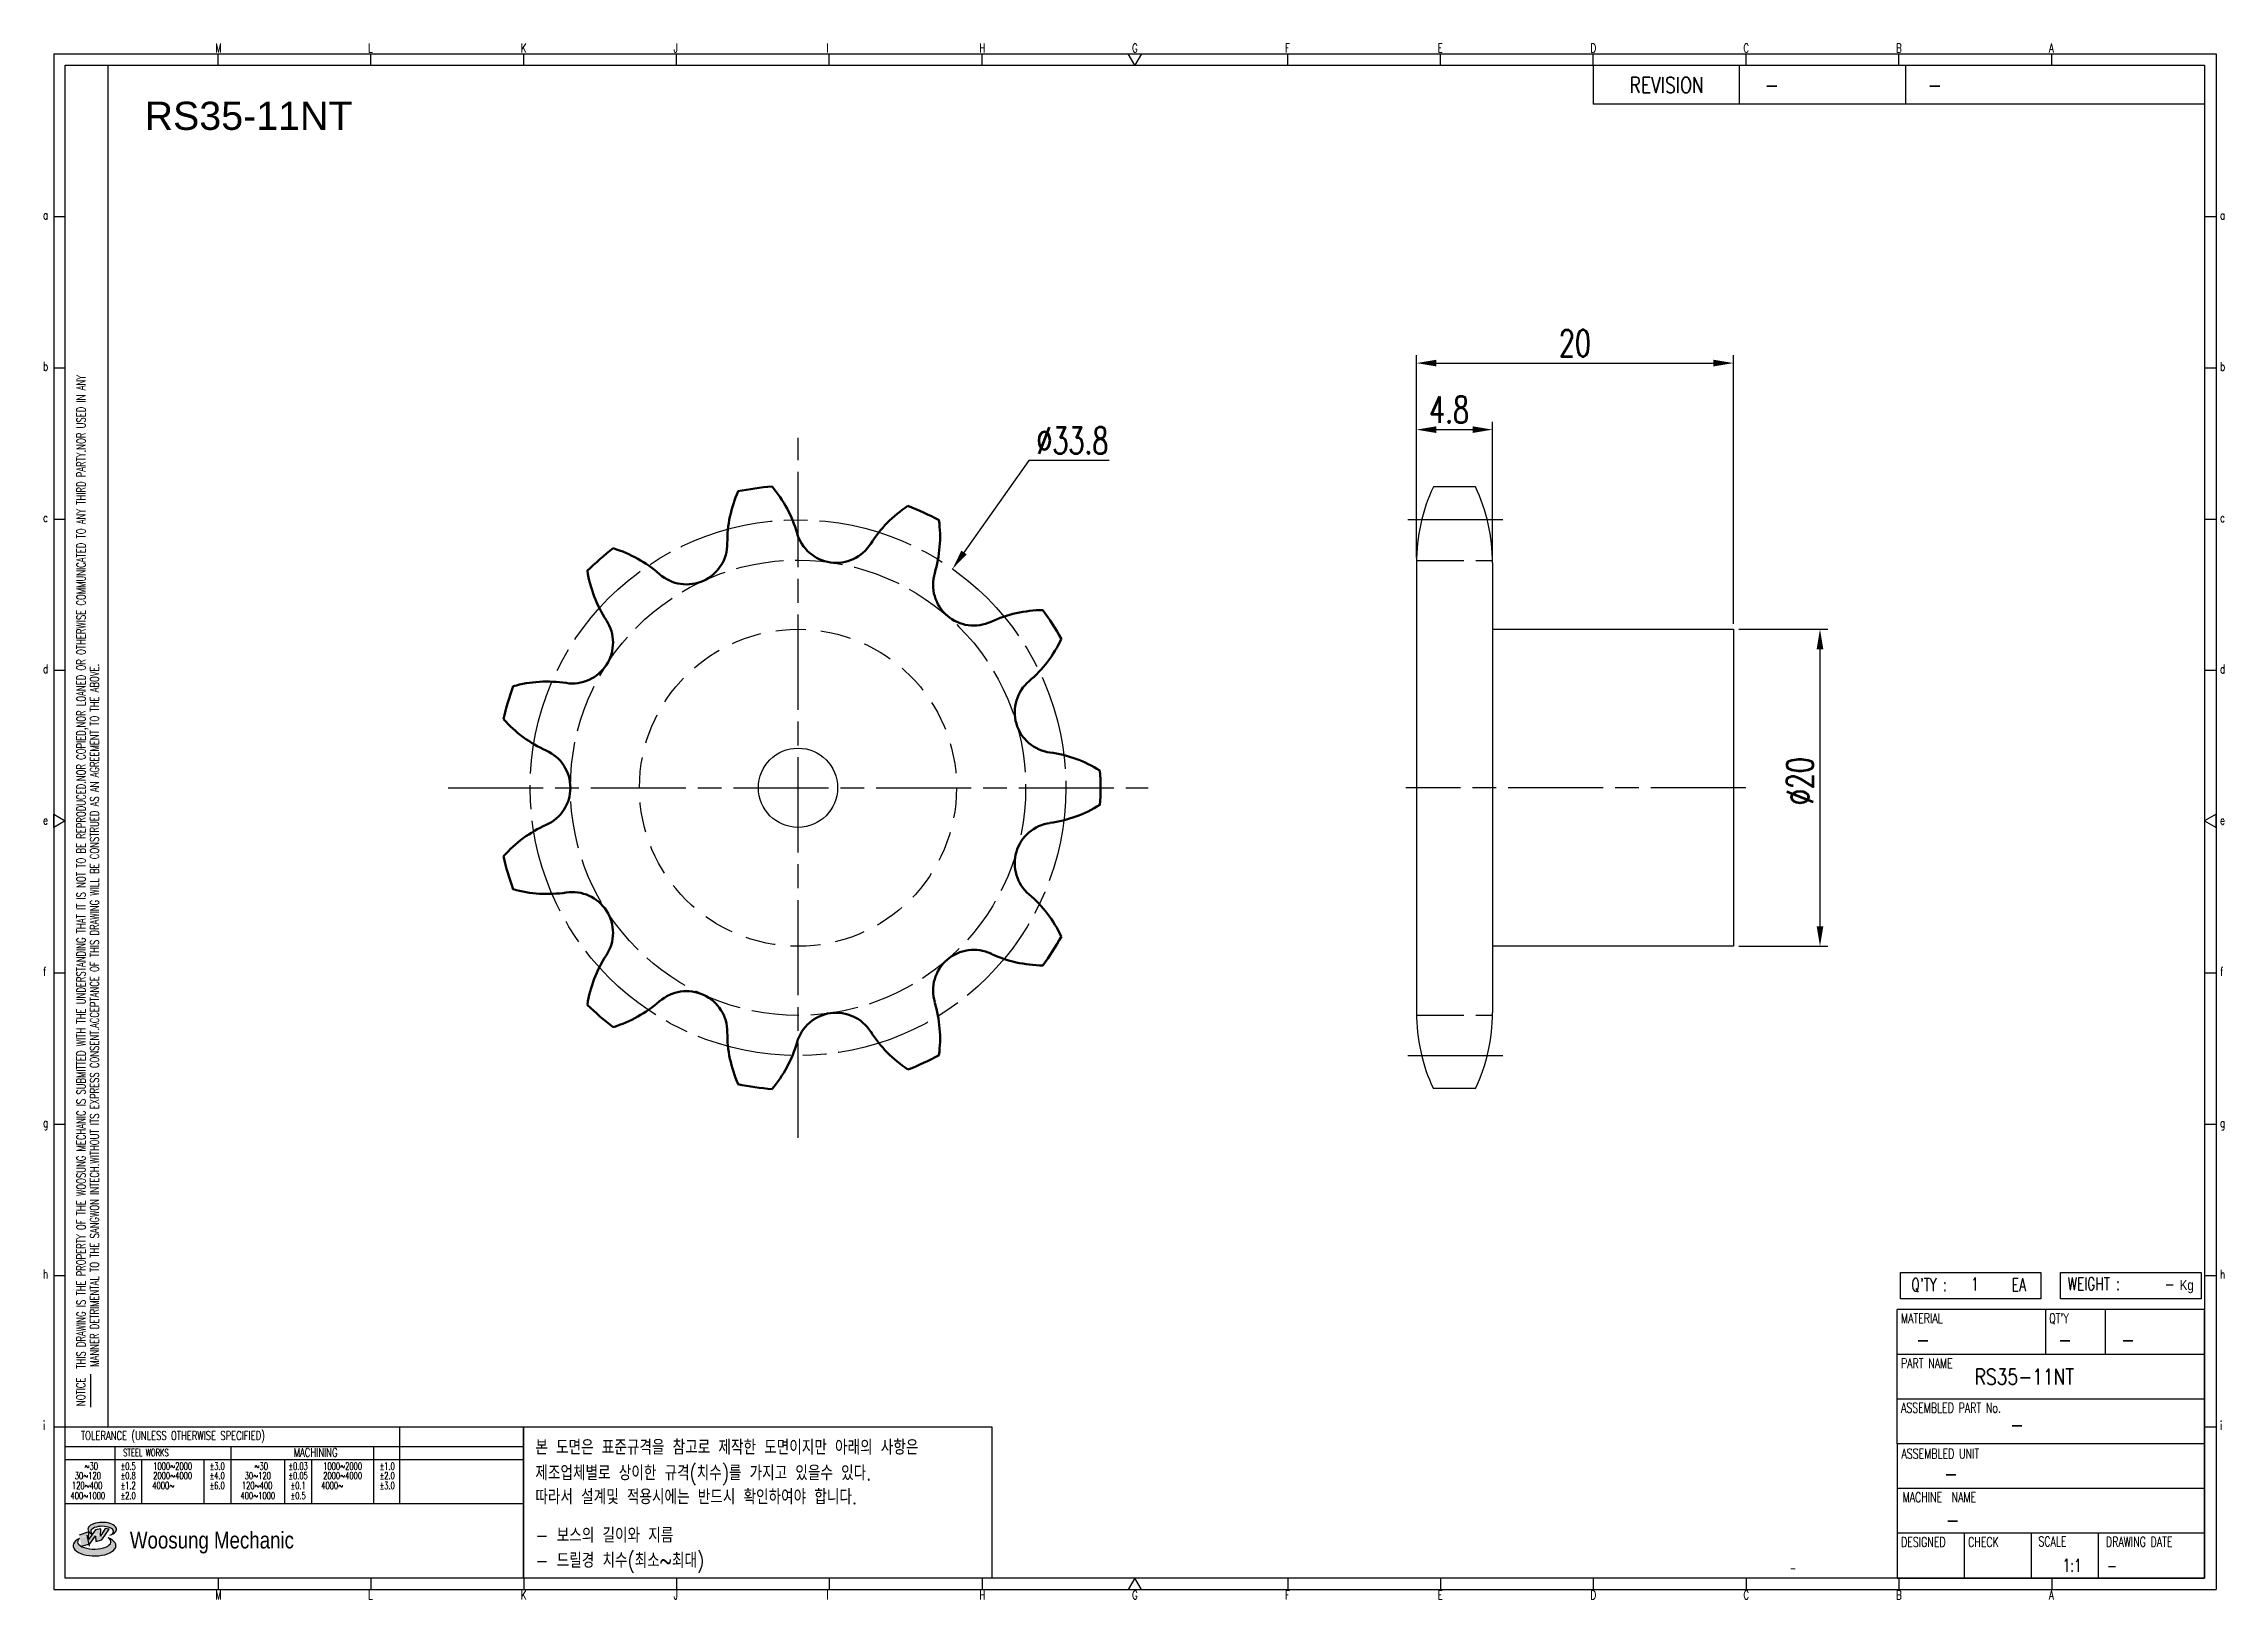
# Model space of a CAD drawing. Header units: millimetres. Extents: x -44811 to -44673, y 1097 to 1195.
import ezdxf
from ezdxf.enums import TextEntityAlignment as Align

# ---------------------------------------------------------------- set-up
doc = ezdxf.new("R2010")
doc.units = ezdxf.units.MM
for name, pattern in [('AM_ISO02W050', [7.5, 6, -1.5]), ('AM_ISO02W050x2', [3.75, 3, -0.75]), ('AM_ISO08W050', [18, 12, -1.5, 3, -1.5]), ('AM_ISO08W050x2', [9, 6, -0.75, 1.5, -0.75]), ('HIDDEN', [9.525, 6.35, -3.175])]:
    doc.linetypes.add(name, pattern=pattern)
for name, color, linetype, lineweight in [('AM_0N', 7, 'Continuous', 50), ('AM_3N', 6, 'AM_ISO02W050', 25), ('AM_7', 4, 'AM_ISO08W050', 25), ('AM_7N', 4, 'AM_ISO08W050', 25)]:
    doc.layers.add(name, color=color, linetype=linetype, lineweight=lineweight)
for name, color, linetype in [('HL', 2, 'HIDDEN'), ('S-DIM', 7, 'Continuous'), ('TITLE', 7, 'Continuous'), ('도면레이아웃', 7, 'Continuous')]:
    doc.layers.add(name, color=color, linetype=linetype)
doc.styles.add('HAN', font='ROMANS.shx', dxfattribs={"width": 0.7, "bigfont": 'whgtxt.shx'})
doc.styles.add('HKD_ST2', font='romans.shx', dxfattribs={"width": 0.7, "height": 4, "bigfont": '@extfont2.shx'})
doc.styles.add('HSG', font='SIMPLEX.shx', dxfattribs={"width": 0.7, "bigfont": 'HSG.shx'})
doc.styles.add('ROMANS', font='romans.shx', dxfattribs={"width": 0.7, "bigfont": 'whgtxt.shx'})
doc.styles.add('SLDTEXTSTYLE4', font='arial.ttf', dxfattribs={"width": 0.8})
doc.styles.get("Standard").update_dxf_attribs({"font": 'arial.ttf'})
doc.dimstyles.new('APP2.5', dxfattribs={"dimscale": 0.7, "dimtxt": 2.4, "dimasz": 1.8, "dimexe": 0.7, "dimexo": 0.5, "dimgap": 0.6, "dimtad": 1, "dimtoh": 1, "dimdec": 1, "dimrnd": 0.01, "dimzin": 9, "dimdsep": 46, "dimtxsty": 'HSG', "dimcen": 0, "dimclrd": 1, "dimclre": 1, "dimclrt": 256, "dimazin": 2, "dimtp": 1, "dimtm": 1, "dimtfac": 0.5, "dimtdec": 1, "dimtofl": 0, "dimtmove": 0, "dimatfit": 3, "dimfxl": 0, "dimtvp": 1, "dimtolj": 2, "dimlwd": -1, "dimlwe": -1, "dimarcsym": 0})

# ---------------------------------------------------------------- blocks, each defined once
blk = doc.blocks.new('SUYWSHJH')
at = {"layer": '도면레이아웃'}
h = blk.add_hatch(color=10, dxfattribs=at)
h.paths.add_polyline_path([(1.544, 35.177), (1.554, 34.966), (1.779, 35.034), (2.054, 35.422), (1.908, 35.446), (1.728, 35.167), (1.741, 35.439), (1.547, 35.405), (1.292, 35.041), (1.295, 35.33), (0.943, 35.208), (1.03, 34.8), (1.336, 34.885)])
edge = h.paths.add_edge_path()
edge.add_ellipse((1.795, 35.421), major_axis=(-0.53, 0), ratio=0.487785, start_angle=122.36065, end_angle=403.39574)
edge.add_line((1.411, 35.244), (1.419, 35.261))
edge.add_ellipse((1.798, 35.344), major_axis=(-0.423, 0), ratio=0.444396, start_angle=131.58977, end_angle=386.19408, ccw=False)
edge = h.paths.add_edge_path()
edge.add_ellipse((1.512, 34.815), major_axis=(-0.793, 0), ratio=0.480113, start_angle=314.67633, end_angle=590.85213)
edge.add_ellipse((1.501, 34.958), major_axis=(-0.62, 0), ratio=0.43311, start_angle=331.7024, end_angle=574.42495, ccw=False)
for p, q in [((0, 90.118), (80.15, 90.118)), ((0, 90.118), (0, 33.191)), ((6.089, 89.693), (6.089, 90.118)), ((11.753, 89.693), (11.753, 90.118)), ((17.418, 89.693), (17.418, 90.118)), ((23.082, 89.693), (23.082, 90.118)), ((28.746, 89.693), (28.746, 90.118)), ((34.411, 89.693), (34.411, 90.118)), ((45.739, 89.693), (45.739, 90.118)), ((51.404, 89.693), (51.404, 90.118)), ((57.068, 89.693), (57.068, 90.118)), ((62.732, 89.693), (62.732, 90.118)), ((68.397, 89.693), (68.397, 90.118)), ((74.061, 89.693), (74.061, 90.118)), ((80.15, 90.118), (80.15, 33.191)), ((0, 84.085), (0.425, 84.085)), ((79.725, 84.085), (80.15, 84.085)), ((0, 78.478), (0.425, 78.478)), ((79.725, 78.478), (80.15, 78.478)), ((0, 72.87), (0.425, 72.87)), ((79.725, 72.87), (80.15, 72.87)), ((0, 67.262), (0.425, 67.262)), ((79.725, 67.262), (80.15, 67.262)), ((0, 56.047), (0.425, 56.047)), ((79.725, 56.047), (80.15, 56.047)), ((0, 50.439), (0.425, 50.439)), ((79.725, 50.439), (80.15, 50.439)), ((0, 44.832), (0.425, 44.832)), ((79.725, 44.832), (80.15, 44.832)), ((1.377, 39.947), (1.377, 41.174)), ((0, 39.224), (0.425, 39.224)), ((79.725, 39.224), (80.15, 39.224)), ((0, 33.191), (80.15, 33.191)), ((6.089, 33.616), (6.089, 33.191)), ((11.753, 33.616), (11.753, 33.191)), ((17.418, 33.616), (17.418, 33.191)), ((23.082, 33.616), (23.082, 33.191)), ((28.746, 33.616), (28.746, 33.191)), ((34.411, 33.616), (34.411, 33.191)), ((45.739, 33.616), (45.739, 33.191)), ((51.404, 33.616), (51.404, 33.191)), ((57.068, 33.616), (57.068, 33.191)), ((62.732, 33.616), (62.732, 33.191)), ((68.397, 33.616), (68.397, 33.191)), ((74.061, 33.616), (74.061, 33.191))]:
    blk.add_line(p, q)
at = {"color": 2}
for p, q in [((2.017, 39.224), (2.017, 89.693)), ((0.425, 39.224), (17.418, 39.224)), ((12.816, 39.224), (12.816, 36.382)), ((17.418, 33.616), (17.418, 39.224)), ((0.425, 38.487), (17.418, 38.487)), ((0.425, 38.012), (17.418, 38.012)), ((2.257, 38.487), (2.257, 36.382)), ((3.257, 38.012), (3.257, 36.382)), ((5.557, 38.012), (5.557, 36.382)), ((6.557, 38.5), (6.557, 36.382)), ((8.557, 38.012), (8.557, 36.382)), ((9.557, 38.026), (9.557, 36.382)), ((11.857, 38.487), (11.857, 36.382)), ((0.425, 36.382), (17.418, 36.382))]:
    blk.add_line(p, q, dxfattribs=at)
at = {"color": 6, "ltscale": 0.5}
for p, q in [((57.068, 89.693), (57.068, 88.246)), ((62.47, 89.693), (62.47, 88.246)), ((68.635, 89.693), (68.635, 88.246)), ((79.725, 88.246), (57.068, 88.246)), ((68.336, 38.59), (68.336, 43.563)), ((79.725, 43.563), (68.336, 43.563)), ((73.827, 43.563), (73.827, 41.905)), ((76.037, 43.563), (76.037, 41.905)), ((79.725, 38.59), (79.725, 43.563)), ((79.725, 41.905), (68.336, 41.905)), ((79.725, 40.248), (68.336, 40.248)), ((68.336, 38.59), (68.336, 33.616)), ((79.725, 38.59), (68.336, 38.59)), ((79.725, 33.616), (79.725, 38.59)), ((79.725, 36.932), (68.336, 36.932)), ((79.725, 35.274), (68.336, 35.274)), ((70.822, 33.616), (70.822, 35.274)), ((73.309, 33.616), (73.309, 35.274)), ((75.796, 33.616), (75.796, 35.274)), ((68.336, 33.616), (79.725, 33.616))]:
    blk.add_line(p, q, dxfattribs=at)
for points in [[(40.075, 89.693), (39.83, 90.118), (40.32, 90.118)], [(0.425, 89.693), (79.725, 89.693), (79.725, 33.616), (0.425, 33.616)], [(0.425, 61.679), (0, 61.433), (0, 61.924)], [(79.725, 61.679), (80.15, 61.433), (80.15, 61.924)], [(40.075, 33.616), (39.83, 33.191), (40.32, 33.191)]]:
    blk.add_lwpolyline(points, close=True)
at = {"layer": 'TITLE', "color": 20}
for p, q in [((68.449, 43.961), (68.449, 44.936)), ((68.449, 44.936), (73.654, 44.936)), ((73.654, 44.936), (73.654, 43.961)), ((74.39, 43.961), (74.39, 44.936)), ((74.39, 44.936), (79.595, 44.936)), ((79.595, 44.936), (79.595, 43.961)), ((73.654, 43.961), (68.449, 43.961)), ((79.595, 43.961), (74.39, 43.961))]:
    blk.add_line(p, q, dxfattribs=at)
at = {"layer": '도면레이아웃'}
for p, q in [((1.295, 35.33), (0.943, 35.208)), ((1.03, 34.8), (1.336, 34.885)), ((1.224, 35.208), (1.311, 34.8)), ((1.224, 35.208), (1.224, 35.208)), ((1.547, 35.405), (1.292, 35.041)), ((1.292, 35.041), (1.295, 35.33)), ((1.336, 34.885), (1.544, 35.177)), ((1.419, 35.261), (1.411, 35.244)), ((1.544, 35.177), (1.554, 34.966)), ((1.741, 35.439), (1.547, 35.405)), ((1.554, 34.966), (1.779, 35.034)), ((1.908, 35.446), (1.728, 35.167)), ((1.728, 35.167), (1.741, 35.439)), ((1.779, 35.034), (2.054, 35.422)), ((2.054, 35.422), (1.908, 35.446))]:
    blk.add_line(p, q, dxfattribs=at)
for centre, major_axis, ratio, start_param, end_param in [((1.795, 35.421), (-0.53, 0), 0.487785, 2.135596, 7.040584), ((1.512, 34.815), (-0.793, 0), 0.480113, 5.492138, 10.312315), ((1.501, 34.958), (-0.62, 0), 0.43311, 5.789299, 10.025607), ((1.798, 35.344), (-0.423, 0), 0.444396, 2.296675, 6.740358)]:
    blk.add_ellipse(centre, major_axis=major_axis, ratio=ratio, start_param=start_param, end_param=end_param, dxfattribs=at)
at = {"color": 4, "style": 'HKD_ST2', "width": 0.7}
for s, p in [('M', (5.988, 90.164)), ('L', (11.652, 90.164)), ('K', (17.316, 90.164)), ('J', (22.981, 90.164)), ('I', (28.645, 90.164)), ('H', (34.309, 90.164)), ('G', (39.974, 90.164)), ('F', (45.638, 90.164)), ('E', (51.302, 90.164)), ('D', (56.967, 90.164)), ('C', (62.631, 90.164)), ('B', (68.295, 90.164)), ('A', (73.96, 90.164)), ('a', (-0.395, 83.976)), ('a', (80.305, 83.97)), ('b', (-0.395, 78.368)), ('b', (80.305, 78.362)), ('c', (-0.395, 72.76)), ('c', (80.305, 72.754)), ('d', (-0.395, 67.153)), ('d', (80.305, 67.147)), ('e', (-0.395, 61.545)), ('e', (80.305, 61.539)), ('f', (-0.395, 55.937)), ('f', (80.305, 55.931)), ('g', (-0.395, 50.33)), ('g', (80.305, 50.324)), ('h', (-0.395, 44.722)), ('h', (80.305, 44.716)), ('i', (-0.395, 39.114)), ('i', (80.305, 39.108)), ('M', (5.988, 32.824)), ('L', (11.652, 32.824)), ('K', (17.316, 32.824)), ('J', (22.981, 32.824)), ('I', (28.645, 32.824)), ('H', (34.309, 32.824)), ('G', (39.974, 32.824)), ('F', (45.638, 32.824)), ('E', (51.302, 32.824)), ('D', (56.967, 32.824)), ('C', (62.631, 32.824)), ('B', (68.295, 32.824)), ('A', (73.96, 32.824))]:
    blk.add_text(s, height=0.326, dxfattribs=at).set_placement(p)
for s, height, style, width, p in [('REVISION', 0.5806, 'HAN', 0.8, (58.415, 88.664)), ('-', 0.581, 'HAN', 0.8, (63.426, 88.664)), ('-', 0.581, 'HAN', 0.8, (69.468, 88.664)), ("Q'TY : ", 0.4746, 'HKD_ST2', 0.7, (68.857, 44.253)), ('1', 0.475, 'HKD_ST2', 0.7, (71.071, 44.275)), ('EA', 0.4746, 'HKD_ST2', 0.7, (72.578, 44.253)), ('WEIGHT : ', 0.4746, 'HKD_ST2', 0.7, (74.65, 44.286)), ('-', 0.581, 'HAN', 0.8, (69.029, 42.157)), ('-', 0.581, 'HAN', 0.8, (74.289, 42.157)), ('-', 0.581, 'HAN', 0.8, (76.623, 42.157)), ('-', 0.581, 'HAN', 0.8, (72.515, 39.013)), ('-', 0.581, 'HAN', 0.8, (70.067, 37.189)), ('-', 0.581, 'HAN', 0.8, (70.126, 35.48)), ('1:1', 0.4746, 'HKD_ST2', 0.7, (74.458, 33.848)), ('-', 0.475, 'HKD_ST2', 0.7, (76.112, 33.837))]:
    blk.add_text(s, height=height, dxfattribs=dict(style=style, width=width)).set_placement(p)
at = {"color": 2, "style": 'HKD_ST2', "width": 0.7}
for s, p in [(' THIS DRAWING IS THE PROPERTY OF THE WOOSUNG MECHANIC IS SUBMITTED WITH THE UNDERSTANDING THAT IT IS NOT TO BE REPRODUCED.NOR COPIED,NOR LOANED OR OTHERWISE COMMUNICATED TO ANY THIRD PARTY.NOR USED IN ANY', (1.173, 41.217)), ('MANNER DETRIMENTAL TO THE SANGWON INTECH.WITHOUT ITS EXPRESS CONSENT.ACCEPTANCE OF THIS DRAWING WILL BE CONSTRUED AS AN AGREEMENT TO THE ABOVE.', (1.672, 41.447))]:
    blk.add_text(s, height=0.326266, rotation=90, dxfattribs=at).set_placement(p)
at = {"style": 'HKD_ST2', "width": 0.7}
blk.add_text('-', height=0.475, dxfattribs=at).set_placement((78.613, 44.286), align=Align.RIGHT)
at = {"color": 4, "style": 'HKD_ST2', "width": 0.7}
for s, height, p in [('MATERIAL', 0.3651, (68.474, 43.425)), ("QT'Y", 0.3651, (73.965, 43.425)), ('PART NAME', 0.3651, (68.474, 41.756)), ('ASSEMBLED PART No.', 0.36511, (68.474, 40.109)), ('ASSEMBLED UNIT', 0.36511, (68.49, 38.408)), ('MACHINE  NAME', 0.36511, (68.532, 36.794)), ('DESIGNED', 0.3651, (68.474, 35.136)), ('CHECK', 0.3651, (70.961, 35.136)), ('SCALE', 0.3651, (73.566, 35.153)), ('DRAWING DATE', 0.36511, (76.071, 35.141))]:
    blk.add_text(s, height=height, dxfattribs=at).set_placement(p, align=Align.TOP_LEFT)
at = {"style": 'HKD_ST2', "width": 0.7}
blk.add_text('NOTICE', height=0.3263, rotation=90, dxfattribs=at).set_placement((1.163, 39.988))
for s, height, style, width, p in [('TOLERANCE (UNLESS OTHERWISE SPECIFIED)', 0.32627, 'HKD_ST2', 0.7, (4.417, 38.896)), ('-', 0.326, 'ROMANS', 0.65, (64.469, 33.975))]:
    blk.add_text(s, height=height, dxfattribs=dict(style=style, width=width)).set_placement(p, align=Align.MIDDLE_CENTER)
at = {"color": 4, "style": 'HKD_ST2', "width": 0.7}
for s, height, p in [('STEEL WORKS', 0.26101, (3.416, 38.268)), ('MACHINING', 0.3263, (9.707, 38.27)), ('%%P0.5', 0.261, (2.757, 37.762)), ('%%P0.8', 0.261, (2.757, 37.411)), ('%%P3.0', 0.261, (6.057, 37.762)), ('%%P4.0', 0.261, (6.057, 37.411)), ('%%P0.03', 0.261, (9.057, 37.762)), ('%%P0.05', 0.261, (9.057, 37.411)), ('%%P1.0', 0.261, (12.357, 37.762)), ('%%P2.0', 0.261, (12.357, 37.411)), ('%%P1.2', 0.261, (2.757, 37.045)), ('%%P2.0', 0.261, (2.757, 36.67)), ('%%P6.0', 0.261, (6.057, 37.045)), ('%%P0.1', 0.261, (9.057, 37.045)), ('%%P0.5', 0.261, (9.057, 36.67)), ('%%P3.0', 0.261, (12.357, 37.045))]:
    blk.add_text(s, height=height, dxfattribs=at).set_placement(p, align=Align.MIDDLE)
for s, height, p in [('30%%126120', 0.261, (1.263, 37.411)), ('%%12630', 0.261, (1.389, 37.762)), ('2000%%1264000', 0.26101, (4.407, 37.411)), ('1000%%1262000', 0.26101, (4.407, 37.762)), ('30%%126120', 0.261, (7.563, 37.411)), ('%%12630', 0.261, (7.689, 37.762)), ('2000%%1264000', 0.26101, (10.707, 37.411)), ('1000%%1262000', 0.26101, (10.707, 37.762)), ('400%%1261000', 0.26101, (1.263, 36.67)), ('120%%126400', 0.26101, (1.237, 37.045)), ('4000%%126', 0.261, (4.061, 37.045)), ('400%%1261000', 0.26101, (7.563, 36.67)), ('120%%126400', 0.26101, (7.537, 37.045)), ('4000%%126', 0.261, (10.321, 37.045))]:
    blk.add_text(s, height=height, dxfattribs=at).set_placement(p, align=Align.MIDDLE_CENTER)
at = {"color": 1, "style": 'SLDTEXTSTYLE4', "width": 0.8}
blk.add_text('Woosung Mechanic', height=0.61957, dxfattribs=at).set_placement((2.822, 34.711))
at = {"layer": 'TITLE', "width": 0.8}
blk.add_text('Kg', height=0.3789, dxfattribs=at).set_placement((78.807, 44.286))
blk = doc.blocks.new('*D29')
at = {"layer": 'Defpoints', "color": 0, "transparency": 16777216}
for p in [(-44719.26, 1170.72), (-44724.06, 1162.31), (-44719.26, 1162.31)]:
    blk.add_point(p, dxfattribs=at)
at = {"layer": 'S-DIM', "color": 1, "transparency": 16777216}
for p, q in [((-44724.06, 1162.66), (-44724.06, 1171.21)), ((-44719.26, 1162.66), (-44719.26, 1171.21)), ((-44722.8, 1170.72), (-44720.52, 1170.72))]:
    blk.add_line(p, q, dxfattribs=at)
for points in [[(-44722.8, 1170.93), (-44722.8, 1170.51), (-44724.06, 1170.72)], [(-44720.52, 1170.93), (-44720.52, 1170.51), (-44719.26, 1170.72)]]:
    blk.add_solid(points, dxfattribs=at)
at = {"layer": 'S-DIM', "transparency": 16777216, "insert": (-44722, 1171.98), "char_height": 1.68, "attachment_point": 5, "style": 'HSG'}
blk.add_mtext('\\A2;4.8', dxfattribs=at)
blk = doc.blocks.new('*D30')
at = {"layer": 'Defpoints', "color": 0, "transparency": 16777216}
for p in [(-44704.06, 1174.92), (-44724.06, 1162.31), (-44704.06, 1158.13)]:
    blk.add_point(p, dxfattribs=at)
at = {"layer": 'S-DIM', "color": 1, "transparency": 16777216}
for p, q in [((-44724.06, 1162.66), (-44724.06, 1175.41)), ((-44722.8, 1174.92), (-44705.32, 1174.92)), ((-44704.06, 1158.48), (-44704.06, 1175.41))]:
    blk.add_line(p, q, dxfattribs=at)
for points in [[(-44722.8, 1175.13), (-44722.8, 1174.71), (-44724.06, 1174.92)], [(-44705.32, 1175.13), (-44705.32, 1174.71), (-44704.06, 1174.92)]]:
    blk.add_solid(points, dxfattribs=at)
at = {"layer": 'S-DIM', "transparency": 16777216, "insert": (-44714.06, 1176.18), "char_height": 1.68, "attachment_point": 5, "style": 'HSG'}
blk.add_mtext('\\A2;20', dxfattribs=at)
blk = doc.blocks.new('*D31')
at = {"layer": 'Defpoints', "color": 0, "transparency": 16777216}
for p in [(-44704.06, 1158.13), (-44704.06, 1138.13), (-44698.6, 1138.13)]:
    blk.add_point(p, dxfattribs=at)
at = {"layer": 'S-DIM', "color": 1, "transparency": 16777216}
for p, q in [((-44703.71, 1158.13), (-44698.11, 1158.13)), ((-44698.6, 1156.87), (-44698.6, 1139.39)), ((-44703.71, 1138.13), (-44698.11, 1138.13))]:
    blk.add_line(p, q, dxfattribs=at)
for points in [[(-44698.81, 1156.87), (-44698.39, 1156.87), (-44698.6, 1158.13)], [(-44698.81, 1139.39), (-44698.39, 1139.39), (-44698.6, 1138.13)]]:
    blk.add_solid(points, dxfattribs=at)
at = {"layer": 'S-DIM', "transparency": 16777216, "insert": (-44699.86, 1148.55), "char_height": 1.68, "attachment_point": 5, "rotation": 90, "style": 'HSG'}
blk.add_mtext('\\A2;%%c20', dxfattribs=at)
blk = doc.blocks.new('*D32')
at = {"layer": 'Defpoints', "color": 0, "transparency": 16777216}
for p in [(-44753.32, 1161.94), (-44772.82, 1134.32)]:
    blk.add_point(p, dxfattribs=at)
at = {"layer": 'S-DIM', "color": 1, "transparency": 16777216}
for p, q in [((-44748.51, 1168.77), (-44752.6, 1162.97)), ((-44743.44, 1168.77), (-44748.51, 1168.77))]:
    blk.add_line(p, q, dxfattribs=at)
blk.add_solid([(-44752.77, 1163.09), (-44752.43, 1162.85), (-44753.32, 1161.94)], dxfattribs=at)
at = {"layer": 'S-DIM', "transparency": 16777216, "insert": (-44745.76, 1170.03), "char_height": 1.68, "attachment_point": 5, "style": 'HSG'}
blk.add_mtext('\\A2;∅33.8', dxfattribs=at)

msp = doc.modelspace()

# ---------------------------------------------------------------- linework, layer by layer
for p, q in [((-44720.33, 1167.11), (-44722.99, 1167.11)), ((-44724.06, 1162.31), (-44724.06, 1133.95)), ((-44719.26, 1162.31), (-44719.26, 1133.95)), ((-44720.33, 1129.15), (-44722.99, 1129.15))]:
    msp.add_line(p, q)
msp.add_lwpolyline([(-44719.26, 1158.13), (-44704.06, 1158.13), (-44704.06, 1138.13), (-44719.26, 1138.13)])
at = {"color": 4}
msp.add_lwpolyline([(-44780.38, 1107.82), (-44750.84, 1107.82), (-44750.84, 1098.28), (-44780.38, 1098.28)], close=True, dxfattribs=at)
msp.add_circle((-44763.07, 1148.13), 2.5)
for centre, start, end in [((-44712.76, 1162.31), 154.8633, 180), ((-44730.56, 1162.31), 0, 25.1367), ((-44712.76, 1133.95), 180, 205.1367), ((-44730.56, 1133.95), 334.8633, 0)]:
    msp.add_arc(centre, 11.3, start, end)
at = {"layer": 'AM_0N'}
for centre, radius, start, end in [((-44759.61, 1163.62), 7.92, 156.0699, 180.4545), ((-44763.07, 1148.13), 19.08, 94.915, 101.4486), ((-44770.75, 1162.01), 7.92, 15.9091, 40.2937), ((-44751.79, 1159.29), 7.92, 123.3427, 147.7273), ((-44763.07, 1148.13), 19.08, 62.1878, 68.7213), ((-44760.66, 1164.89), 2.57, 195.9091, 327.7273), ((-44762.03, 1163.96), 7.92, 343.1818, 7.5664), ((-44763.07, 1148.13), 19.08, 127.6423, 134.1759), ((-44777.04, 1155.66), 7.92, 48.6364, 73.021), ((-44770.1, 1163.53), 2.57, 228.6364, 0.4545), ((-44768.53, 1163.03), 7.92, 188.7972, 213.1818), ((-44751.98, 1160.93), 2.57, 163.1818, 295), ((-44777.31, 1157.28), 2.57, 261.3636, 33.1818), ((-44747.55, 1151.42), 7.92, 90.6154, 115), ((-44763.07, 1148.13), 19.08, 29.4605, 35.9941), ((-44753.63, 1160.88), 7.92, 310.4545, 334.8391), ((-44763.07, 1148.13), 19.08, 160.3696, 166.9031), ((-44778.89, 1146.91), 7.92, 81.3636, 105.7482), ((-44746.83, 1152.9), 2.57, 130.4545, 262.2727), ((-44775.72, 1157.71), 7.92, 221.5245, 245.9091), ((-44780, 1148.13), 2.57, 294.0909, 65.9091), ((-44748.24, 1142.51), 7.92, 57.8881, 82.2727), ((-44763.07, 1148.13), 19.08, 356.7332, 3.2668), ((-44748.24, 1153.76), 7.92, 277.7273, 302.1119), ((-44775.72, 1138.56), 7.92, 114.0909, 138.4755), ((-44746.83, 1143.36), 2.57, 97.7273, 229.5455), ((-44763.07, 1148.13), 19.08, 193.0969, 199.6304), ((-44778.89, 1149.35), 7.92, 254.2518, 278.6364), ((-44777.31, 1138.98), 2.57, 326.8182, 98.6364), ((-44753.63, 1135.38), 7.92, 25.1609, 49.5455), ((-44751.98, 1135.34), 2.57, 65, 196.8182), ((-44763.07, 1148.13), 19.08, 324.0059, 330.5395), ((-44768.53, 1133.24), 7.92, 146.8182, 171.2028), ((-44747.55, 1144.84), 7.92, 245, 269.3846), ((-44770.1, 1132.73), 2.57, 359.5455, 131.3636), ((-44763.07, 1148.13), 19.08, 225.8241, 232.3577), ((-44777.04, 1140.61), 7.92, 286.979, 311.3636), ((-44760.66, 1131.37), 2.57, 32.2727, 164.0909), ((-44762.03, 1132.3), 7.92, 352.4336, 16.8182), ((-44759.61, 1132.65), 7.92, 179.5455, 203.9301), ((-44751.79, 1136.98), 7.92, 212.2727, 236.6573), ((-44770.75, 1134.25), 7.92, 319.7063, 344.0909), ((-44763.07, 1148.13), 19.08, 291.2787, 297.8122), ((-44763.07, 1148.13), 19.08, 258.5514, 265.085)]:
    msp.add_arc(centre, radius, start, end, dxfattribs=at)
at = {"layer": 'AM_3N', "linetype": 'AM_ISO02W050x2'}
for p, q in [((-44724.06, 1162.47), (-44719.26, 1162.47)), ((-44724.06, 1133.79), (-44719.26, 1133.79))]:
    msp.add_line(p, q, dxfattribs=at)
msp.add_circle((-44763.07, 1148.13), 14.36, dxfattribs=at)
at = {"layer": 'AM_7', "linetype": 'AM_ISO08W050x2'}
for p, q in [((-44718.6, 1165.04), (-44724.72, 1165.04)), ((-44703.28, 1148.13), (-44724.72, 1148.13)), ((-44718.6, 1131.23), (-44724.72, 1131.23))]:
    msp.add_line(p, q, dxfattribs=at)
msp.add_circle((-44763.07, 1148.13), 16.9, dxfattribs=at)
at = {"layer": 'AM_7N', "linetype": 'AM_ISO08W050x2'}
for p, q in [((-44763.07, 1126.05), (-44763.07, 1170.21)), ((-44785.15, 1148.13), (-44740.99, 1148.13))]:
    msp.add_line(p, q, dxfattribs=at)
at = {"layer": 'HL', "ltscale": 0.3}
msp.add_circle((-44763.07, 1148.13), 10, dxfattribs=at)

# ---------------------------------------------------------------- block references
at = {"xscale": 1.701850295553408, "yscale": 1.701850295553408, "zscale": 1.701850295553408}
msp.add_blockref('SUYWSHJH', (-44810.02, 1041.07), dxfattribs=at)

# ---------------------------------------------------------------- texts
at = {"color": 2}
msp.add_text('RS35-11NT', height=1.778, dxfattribs=at).set_placement((-44804.29, 1189.63))
at = {"style": 'HAN', "width": 0.8}
msp.add_text('RS35-11NT', height=0.988, dxfattribs=at).set_placement((-44688.84, 1110.48))
at = {"color": 4, "style": 'HAN', "width": 0.8}
for s, p in [('본 도면은 표준규격을 참고로 제작한 도면이지만 아래의 사항은', (-44779.64, 1106.06)), ('제조업체별로 상이한 규격(치수)를 가지고 있을수 있다.', (-44779.64, 1104.44)), ('따라서 설계및 적용시에는 반드시 확인하여야 합니다.', (-44779.64, 1102.93)), ('- 보스의 길이와 지름', (-44779.64, 1100.51)), ('- 드릴경 치수(최소~최대)', (-44779.64, 1098.92))]:
    msp.add_text(s, height=0.9349, dxfattribs=at).set_placement(p)

# ---------------------------------------------------------------- dimensions: what is measured, and where the dimension line sits
at = {"layer": 'S-DIM'}
dim = msp.add_linear_dim(base=(-44704.06, 1174.92), p1=(-44724.06, 1162.31), p2=(-44704.06, 1158.13), dimstyle='APP2.5', dxfattribs=at)
dim.commit()
dim.dimension.update_dxf_attribs({"geometry": '*D30', "text_midpoint": (-44714.06, 1176.18)})
dim = msp.add_linear_dim(base=(-44719.26, 1170.72), p1=(-44724.06, 1162.31), p2=(-44719.26, 1162.31), dimstyle='APP2.5', dxfattribs=at)
dim.commit()
dim.dimension.update_dxf_attribs({"geometry": '*D29', "text_midpoint": (-44722, 1170.72), "dimtype": 160})
dim = msp.add_diameter_dim_2p(p1=(-44772.82, 1134.32), p2=(-44753.32, 1161.94), dimstyle='APP2.5', dxfattribs=at)
dim.commit()
dim.dimension.update_dxf_attribs({"geometry": '*D32', "text_midpoint": (-44745.76, 1168.77), "dimtype": 163})
dim = msp.add_linear_dim(base=(-44698.6, 1138.13), p1=(-44704.06, 1158.13), p2=(-44704.06, 1138.13), angle=90, text='%%c<>', dimstyle='APP2.5', dxfattribs=at)
dim.commit()
dim.dimension.update_dxf_attribs({"geometry": '*D31', "text_midpoint": (-44698.6, 1148.55), "dimtype": 160})

doc.saveas('drawing.dxf')
